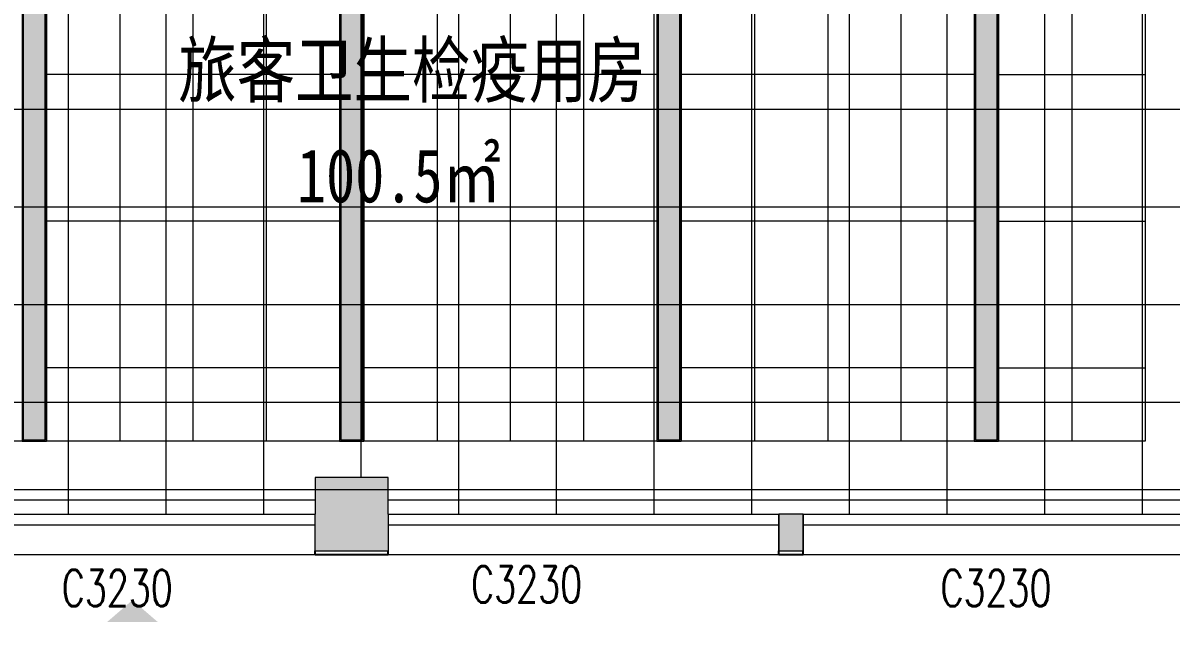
# Model space of a CAD drawing. Header units: millimetres. Extents: x 164760 to 3716174, y -1766400 to 11969.
# Drawn here: x 3502784 to 3512190, y -1647196 to -1642291 of the extents above; entities that cross this region are included whole.
import ezdxf

# ---------------------------------------------------------------- set-up
doc = ezdxf.new("R2010")
doc.units = ezdxf.units.MM
doc.header["$LTSCALE"] = 1000
doc.layers.get('0').update_dxf_attribs({"color": 253, "linetype": 'CONTINUOUS'})
for name, color, linetype, lineweight in [('COLUMN', 253, 'CONTINUOUS', 0), ('FC-FLOOR【地材分格】', 253, 'CONTINUOUS', 0), ('FF-Win【窗】', 253, 'CONTINUOUS', 0), ('PUB_HATCH', 253, 'CONTINUOUS', 0), ('RC-LIGHT【天花灯具】', 253, 'CONTINUOUS', 0), ('RC-Modelling【天花造型】', 253, 'CONTINUOUS', 0), ('RC-STR【天花细线】', 253, 'CONTINUOUS', 0), ('Wall Solid【墙柱填充】', 253, 'CONTINUOUS', 0), ('Wall【墙体】', 253, 'CONTINUOUS', 0)]:
    doc.layers.add(name, color=color, linetype=linetype, lineweight=lineweight)
for name, color, linetype in [('FC-Text Annotation', 253, 'CONTINUOUS'), ('SURFACE', 253, 'CONTINUOUS'), ('WINDOW_TEXT', 253, 'CONTINUOUS')]:
    doc.layers.add(name, color=color, linetype=linetype)
doc.styles.add('_TCH_WINDOW', font='SIMPLEX', dxfattribs={"bigfont": 'GBCBIG'})
doc.styles.add('文字', font='')
doc.styles.get('文字').set_extended_font_data('SimSun')

# ---------------------------------------------------------------- blocks, each defined once
blk = doc.blocks.new('$WINLIB2D$00000004')
for p, q in [((-0.5, 0.5), (0.5, 0.5)), ((-0.5, 0.5), (-0.5, -0.5)), ((0.5, -0.5), (0.5, 0.5)), ((-0.5, 0.2406), (0.5, 0.2406)), ((-0.5, -0.5), (0.5, -0.5))]:
    blk.add_line(p, q)
blk = doc.blocks.new('海龙_0918165925')
at = {"layer": 'PUB_HATCH'}
for points in [[(-25500, -16500), (-24900, -16500), (-24900, -15900), (-25500, -15900)], [(-21700, -16500), (-21500, -16500), (-21500, -16200), (-21700, -16200)]]:
    blk.add_hatch(color=256, dxfattribs=at).paths.add_polyline_path(points)
at = {"layer": 'COLUMN'}
for p, q in [((-24900, -15900), (-25500, -15900)), ((-25500, -15900), (-25500, -16200)), ((-24900, -16200), (-24900, -15900)), ((-25500, -16500), (-24900, -16500))]:
    blk.add_line(p, q, dxfattribs=at)
blk = doc.blocks.new('ZL_0609195278')
at = {"layer": 'RC-LIGHT【天花灯具】'}
h = blk.add_hatch(dxfattribs=at)
h.set_pattern_fill('DOTS', color=8, scale=10, angle=180)
h.set_pattern_definition([(180, (-2430707.972, 1481556.821), (-7.9375, -15.875), [0, -15.875])])
h.paths.add_polyline_path([(90, -10), (-90, -10), (-90, -5390), (90, -5390)])
blk.add_lwpolyline([(100, 0), (-100, 0), (-100, -5400), (100, -5400)], close=True, dxfattribs=at)
at = {"layer": 'RC-LIGHT【天花灯具】', "color": 8}
blk.add_lwpolyline([(90, -10), (-90, -10), (-90, -5390), (90, -5390)], close=True, dxfattribs=at)

msp = doc.modelspace()

# ---------------------------------------------------------------- hatches: boundary and pattern name
at = {"layer": 'FC-FLOOR【地材分格】'}
h = msp.add_hatch(dxfattribs=at)
h.set_pattern_fill('_USER', color=256, scale=800, double=1, pattern_type=0)
h.set_pattern_definition([(0, (3778355.65, -1406196.8), (0, 800), []), (90, (3778355.65, -1406196.8), (-800, 5e-14), [])])
h.paths.add_polyline_path([(3512601.9, -1639114.2), (3512376.9, -1639114.2), (3511265.2, -1639114.2), (3509765.2, -1639114.2), (3505776.9, -1639114.2), (3505176.9, -1639114.2), (3501025.2, -1639114.2), (3499525.2, -1639114.2), (3498576.9, -1639114.2), (3498351.9, -1639114.2), (3498351.9, -1646014.2), (3498576.9, -1646014.2), (3498576.9, -1646314.2), (3501776.9, -1646314.2), (3501976.9, -1646314.2), (3505176.9, -1646314.2), (3505176.9, -1646014.2), (3505776.9, -1646014.2), (3505776.9, -1646314.2), (3508976.9, -1646314.2), (3509176.9, -1646314.2), (3512376.9, -1646314.2), (3512376.9, -1646014.2), (3512601.9, -1646014.2)])

# ---------------------------------------------------------------- linework, layer by layer
at = {"layer": 'RC-Modelling【天花造型】'}
msp.add_line((3548376.9, -1646114.2), (3484176.9, -1646114.2), dxfattribs=at)
msp.add_lwpolyline([(3511976.9, -1645714.2), (3498976.9, -1645714.2), (3498976.9, -1640314.2), (3511976.9, -1640314.2)], close=True, dxfattribs=at)
at = {"layer": 'RC-STR【天花细线】'}
for p, q in [((3502976.9, -1640314.2), (3502976.9, -1645714.2)), ((3503576.9, -1640314.2), (3503576.9, -1645714.2)), ((3504176.9, -1640314.2), (3504176.9, -1645714.2)), ((3504776.9, -1640314.2), (3504776.9, -1645714.2)), ((3505376.9, -1640314.2), (3505376.9, -1645714.2)), ((3505576.9, -1640314.2), (3505576.9, -1645714.2)), ((3506176.9, -1640314.2), (3506176.9, -1645714.2)), ((3506776.9, -1640314.2), (3506776.9, -1645714.2)), ((3507376.9, -1640314.2), (3507376.9, -1645714.2)), ((3507976.9, -1640314.2), (3507976.9, -1645714.2)), ((3508176.9, -1640314.2), (3508176.9, -1645714.2)), ((3508776.9, -1640314.2), (3508776.9, -1645714.2)), ((3509376.9, -1640314.2), (3509376.9, -1645714.2)), ((3509976.9, -1640314.2), (3509976.9, -1645714.2)), ((3510576.9, -1640314.2), (3510576.9, -1645714.2)), ((3510776.9, -1640314.2), (3510776.9, -1645714.2)), ((3511376.9, -1640314.2), (3511376.9, -1645714.2)), ((3505376.9, -1642714.2), (3502976.9, -1642714.2)), ((3507976.9, -1642714.2), (3505576.9, -1642714.2)), ((3510576.9, -1642714.2), (3508176.9, -1642714.2)), ((3510776.9, -1642714.2), (3511976.9, -1642714.2)), ((3505376.9, -1643914.2), (3502976.9, -1643914.2)), ((3507976.9, -1643914.2), (3505576.9, -1643914.2)), ((3510576.9, -1643914.2), (3508176.9, -1643914.2)), ((3510776.9, -1643914.2), (3511976.9, -1643914.2)), ((3505376.9, -1645114.2), (3502976.9, -1645114.2)), ((3507976.9, -1645114.2), (3505576.9, -1645114.2)), ((3510576.9, -1645114.2), (3508176.9, -1645114.2)), ((3510776.9, -1645114.2), (3511976.9, -1645114.2))]:
    msp.add_line(p, q, dxfattribs=at)
at = {"layer": 'SURFACE'}
for p, q in [((3505176.9, -1646644.2), (3505176.9, -1646614.2)), ((3505176.9, -1646644.2), (3505476.9, -1646644.2)), ((3505476.9, -1646644.2), (3505776.9, -1646644.2)), ((3505776.9, -1646644.2), (3505776.9, -1646614.2)), ((3508976.9, -1646644.2), (3508976.9, -1646614.2)), ((3508976.9, -1646644.2), (3509176.9, -1646644.2)), ((3509176.9, -1646644.2), (3509176.9, -1646614.2))]:
    msp.add_line(p, q, dxfattribs=at)
at = {"layer": 'Wall Solid【墙柱填充】', "color": 9}
msp.add_solid([(3503888.5, -1647196.5), (3503680.9, -1647017.4), (3503473.3, -1647196.5), (3503680.9, -1647017.4)], dxfattribs=at)
at = {"layer": 'Wall【墙体】', "color": 9}
for p, q in [((3509176.9, -1646314.2), (3508976.9, -1646314.2)), ((3508976.9, -1646314.2), (3508976.9, -1646614.2)), ((3509176.9, -1646614.2), (3509176.9, -1646314.2)), ((3508976.9, -1646614.2), (3509176.9, -1646614.2))]:
    msp.add_line(p, q, dxfattribs=at)

# ---------------------------------------------------------------- block references
at = {"layer": 'COLUMN'}
msp.add_blockref('海龙_0918165925', (3530676.9, -1630114.2), dxfattribs=at)
at = {"layer": 'FF-Win【窗】'}
ref = msp.add_blockref('$WINLIB2D$00000004', (3503576.9, -1646479.2), dxfattribs=dict(at, xscale=3200, yscale=330, zscale=3200))
ref.add_attrib('A', 'C3230', (3503101.9, -1647067.9), dxfattribs={"layer": 'WINDOW_TEXT', "height": 297.5, "style": '_TCH_WINDOW', "width": 0.705882})
ref = msp.add_blockref('$WINLIB2D$00000004', (3507376.9, -1646479.2), dxfattribs=dict(at, xscale=3200, yscale=330, zscale=3200))
ref.add_attrib('A', 'C3230', (3506455.7, -1647037.9), dxfattribs={"layer": 'WINDOW_TEXT', "height": 297.5, "style": '_TCH_WINDOW', "width": 0.705882})
ref = msp.add_blockref('$WINLIB2D$00000004', (3510776.9, -1646479.2), dxfattribs=dict(at, xscale=3200, yscale=330, zscale=3200))
ref.add_attrib('A', 'C3230', (3510301.9, -1647067.9), dxfattribs={"layer": 'WINDOW_TEXT', "height": 297.5, "style": '_TCH_WINDOW', "width": 0.705882})
at = {"layer": 'RC-LIGHT【天花灯具】'}
for p in [(3502876.9, -1640314.2), (3505476.9, -1640314.2), (3508076.9, -1640314.2), (3510676.9, -1640314.2)]:
    msp.add_blockref('ZL_0609195278', p, dxfattribs=at)

# ---------------------------------------------------------------- texts
at = {"layer": 'FC-Text Annotation', "style": '文字', "width": 0.8}
for s, p in [('旅客卫生检疫用房', (3504056.6, -1642895.6)), ('100.5㎡', (3505028.4, -1643760.2))]:
    msp.add_text(s, height=438.58, dxfattribs=at).set_placement(p)

doc.saveas('drawing.dxf')
